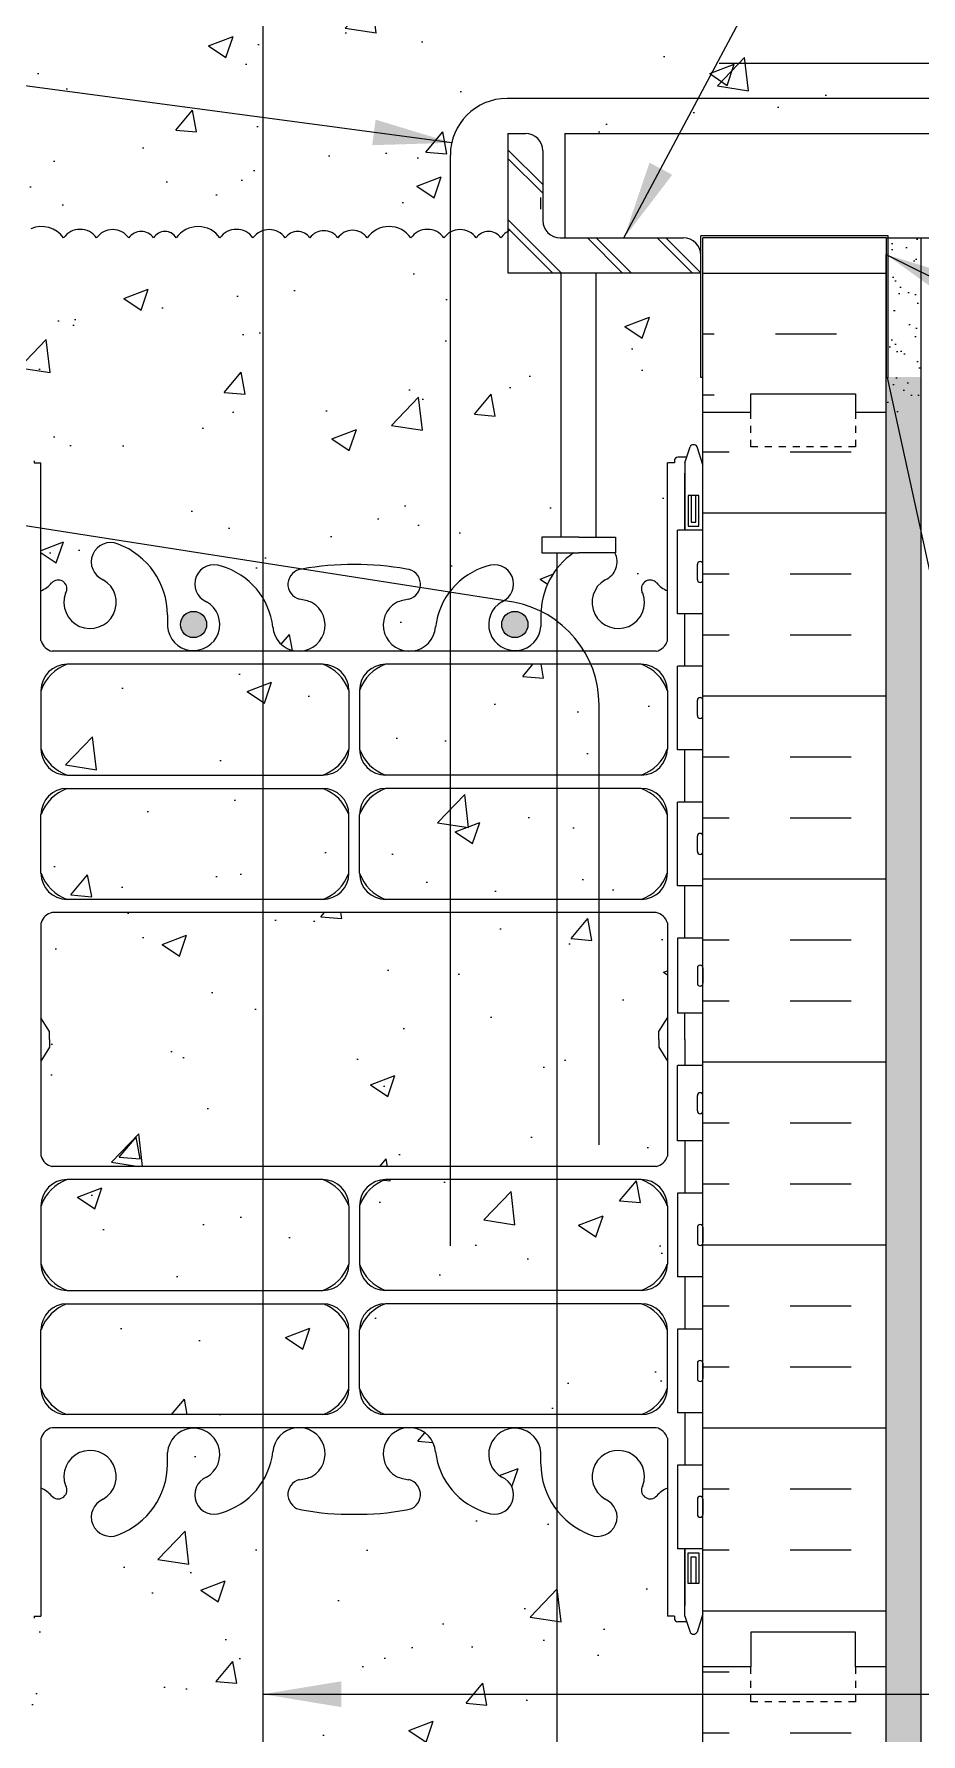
# Model space of a CAD drawing. Header units: inches. Extents: x 180 to 287, y 101 to 179.
# Drawn here: x 255.16 to 267.88, y 132.11 to 156.49 of the extents above; entities that cross this region are included whole.
import ezdxf

# ---------------------------------------------------------------- set-up
doc = ezdxf.new("R2010")
doc.units = ezdxf.units.IN
doc.header["$LTSCALE"] = 0.5
doc.header["$MEASUREMENT"] = 0
doc.linetypes.add('DASHED2', pattern=[0.375, 0.25, -0.125])
for name, color, linetype in [('HATCH', 12, 'Continuous'), ('line25', 2, 'Continuous'), ('LINE3', 3, 'Continuous'), ('LINE50', 5, 'Continuous'), ('LINE9', 9, 'Continuous'), ('TEXT', 4, 'Continuous'), ('Web_Edge', 9, 'Continuous')]:
    doc.layers.add(name, color=color, linetype=linetype)
doc.styles.add('DIM', font='romans.shx', dxfattribs={"width": 0.7})
doc.styles.get("Standard").update_dxf_attribs({"font": 'romans.shx', "height": 0.75})
doc.linetypes.add('STEEL', pattern='A,0.5,-0.2,["X",Standard,S=0.1,R=0,X=-0.1,Y=-0.05],-0.1', length=0.8)
doc.dimstyles.new('ext_12', dxfattribs={"dimscale": 12, "dimtxt": 0.09375, "dimasz": 0.09375, "dimexe": 0.09375, "dimexo": 0.0625, "dimgap": 0.0625, "dimtad": 1, "dimdec": 1, "dimzin": 3, "dimdsep": 46, "dimlunit": 4, "dimtxsty": 'DIM', "dimcen": 0.09, "dimdle": 0.09375, "dimclrt": 4, "dimadec": 0, "dimazin": 0, "dimtfac": 1, "dimtdec": 1, "dimtmove": 2, "dimatfit": 3, "dimfxl": 1, "dimfrac": 2, "dimtolj": 1, "dimtzin": 0, "dimarcsym": 0})

msp = doc.modelspace()

# ---------------------------------------------------------------- hatches: boundary and pattern name
at = {"layer": 'HATCH'}
h = msp.add_hatch(dxfattribs=at)
h.set_pattern_fill('AR-CONC', color=256, scale=0.5)
h.set_pattern_definition([(50, (0, 0), (3.5863, -0.31376), [0.375, -4.125]), (355, (0, 0), (-0.693757, 3.76096), [0.3, -3.3]), (100.4514, (0.299, -0.026), (2.892544, 3.4472), [0.3187, -3.50571]), (46.1842, (0, 1), (5.336207, -0.827596), [0.5625, -6.1875]), (96.6356, (0.4447, 0.931), (4.67331, 4.87059), [0.47805, -5.25857]), (351.1842, (0, 1), (4.67331, 4.87059), [0.45, -4.95]), (21, (0.5, 0.75), (2.984535, -2.013094), [0.375, -4.125]), (326, (0.5, 0.75), (1.216577, 3.62575), [0.3, -3.3]), (71.4514, (0.7487, 0.5822), (4.201112, 1.612656), [0.3187, -3.50571]), (37.5, (0, 0), (0.0607993, 1.6644693), [0, -3.26, 0, -3.35, 0, -3.3125]), (7.5, (0, 0), (1.315348, 1.972059), [0, -1.91, 0, -3.185, 0, -1.2625]), (327.5, (-1.115, 0), (2.669112, -0.1127744), [0, -1.25, 0, -3.9, 0, -5.175]), (317.5, (-1.615, 0), (2.915931, 0.500525), [0, -1.625, 0, -2.59, 0, -3.675])])
h.paths.add_polyline_path([(264.75, 178.071), (258.625, 178.071), (257.625, 179.071), (257.625, 177.071), (256.625, 178.071), (254.75, 178.071), (254.75, 175.263, 0.088416), (254.896, 175.166), (254.986, 175.166), (254.986, 175.124, -0.249069), (255.096, 174.917), (255.096, 174.849, -0.414214), (255.033, 174.787), (254.986, 174.787), (254.986, 174.717), (255.091, 174.717, -0.155529), (255.267, 174.583, 0.180914), (255.684, 174.271), (257.265, 173.919, 0.054974), (257.592, 173.882), (259.75, 173.882), (261.908, 173.882, 0.054974), (262.235, 173.919), (263.816, 174.271, 0.180914), (264.233, 174.583, -0.155529), (264.409, 174.717), (264.514, 174.717), (264.514, 174.787), (264.466, 174.787, -0.414214), (264.404, 174.849), (264.404, 174.917, -0.249069), (264.514, 175.124), (264.514, 175.166), (264.604, 175.166, 0.08841), (264.75, 175.263)])
h.paths.add_polyline_path([(264.75, 169.071), (264.75, 171.071, 0.08841), (264.604, 171.168), (264.514, 171.168), (264.514, 171.21, -0.249069), (264.404, 171.417), (264.404, 171.484, -0.414214), (264.466, 171.547), (264.514, 171.547), (264.514, 171.617), (264.409, 171.617, 0.231736), (264.051, 171.466, -0.8344), (263.84, 171.591), (263.851, 171.613, 2.155404), (263.313, 171.418, -1), (263.099, 170.907, -0.311223), (262.39, 171.923), (262.391, 172.088, 1.661382), (261.83, 171.735, -1), (261.616, 171.224, -0.30095), (260.88, 172.097, 1.661382), (260.319, 171.744, 0.055617), (260.498, 171.698, -0.843243), (260.464, 171.266, -0.047544), (259.75, 171.201, -0.047544), (259.036, 171.266, -0.843243), (259.002, 171.698, 0.055617), (259.181, 171.744, 1.661382), (258.62, 172.097, -0.30095), (257.884, 171.224, -1), (257.67, 171.735, 1.661382), (257.109, 172.088), (257.11, 171.923, -0.311223), (256.401, 170.907, -1), (256.187, 171.418, 2.155404), (255.648, 171.613), (255.66, 171.591, -0.834375), (255.449, 171.466, 0.23174), (255.091, 171.617), (254.986, 171.617), (254.986, 171.547), (255.033, 171.547, -0.414214), (255.096, 171.484), (255.096, 171.417, -0.249069), (254.986, 171.21), (254.986, 171.168), (254.896, 171.168, 0.088416), (254.75, 171.071), (254.75, 169.071), (254.75, 168.311), (254.835, 168.572, -0.6), (254.935, 168.572), (254.984, 168.422), (255.11, 168.422, -0.414214), (255.16, 168.372), (255.16, 168.342), (255.26, 168.342), (255.26, 166.505, 0.108933), (255.413, 166.618, -0.8344), (255.624, 166.492), (255.612, 166.471, 2.155404), (256.151, 166.665, -1), (256.365, 167.177, -0.311223), (257.074, 166.161), (257.073, 165.996, 1.661382), (257.634, 166.348, -1), (257.848, 166.859, -0.30095), (258.584, 165.987, 1.661382), (259.145, 166.34, 0.055617), (258.966, 166.385, -0.843243), (259, 166.818, -0.049932), (259.75, 166.882, -0.049932), (260.5, 166.818, -0.843243), (260.534, 166.385, 0.055617), (260.355, 166.34, 1.661382), (260.916, 165.987, -0.30095), (261.652, 166.859, -1), (261.866, 166.348, 1.661382), (262.427, 165.996), (262.426, 166.161, -0.311223), (263.135, 167.177, -1), (263.349, 166.665, 2.155404), (263.887, 166.471), (263.876, 166.492, -0.834375), (264.087, 166.618, 0.10894), (264.24, 166.505), (264.24, 168.342), (264.34, 168.342), (264.34, 168.372, -0.414214), (264.39, 168.422), (264.516, 168.422), (264.565, 168.572, -0.6), (264.665, 168.572), (264.75, 168.311)])
h.paths.add_polyline_path([(264.24, 161.745, 0.268138), (264.079, 161.893), (255.421, 161.893, 0.268156), (255.26, 161.744), (255.26, 160.383), (255.38, 160.183), (255.38, 160.071), (255.38, 159.958), (255.26, 159.758), (255.26, 158.397, 0.268156), (255.421, 158.249), (264.079, 158.249, 0.268138), (264.24, 158.397), (264.24, 159.758), (264.12, 159.958), (264.12, 160.071), (264.12, 160.183), (264.24, 160.383)])
h.paths.add_polyline_path([(275.813, 156.318), (275.813, 157.568), (267.375, 157.568), (264.75, 157.568), (264.75, 157.571, 0.310845), (263.789, 157.593, 0.520567), (263.19, 157.571, 0.520567), (262.845, 157.522, 0.10231), (262.75, 157.598, 0.10231), (262.654, 157.522, 0.520567), (262.309, 157.571, 0.520567), (261.711, 157.593, 0.310845), (260.75, 157.571, 0.310845), (259.789, 157.593, 0.520567), (259.19, 157.571, 0.520567), (258.845, 157.522, 0.520567), (258.355, 157.479, 0.520567), (258.051, 157.601, 0.258655), (257.629, 157.869, 0.230831), (257.211, 157.696, 0.520567), (256.85, 157.54, 0.520567), (256.568, 157.419, 0.520567), (255.995, 157.459, 0.520567), (255.654, 157.312, 0.520567), (255.294, 157.455, 0.049546), (255.115, 157.516), (255.115, 156.666), (254.75, 156.666), (254.75, 155.916), (255.115, 155.916), (255.115, 154.716), (254.75, 154.716), (254.75, 153.966), (255.115, 153.966), (255.115, 153.698, -0.359672), (255.584, 153.568, -0.520567), (256.056, 153.568, -0.520567), (256.519, 153.568, -0.520567), (256.874, 153.568, -0.565271), (257.2, 153.568, -0.520567), (257.826, 153.568, -0.520567), (258.299, 153.568, -0.520567), (258.762, 153.568, -0.520567), (259.116, 153.568, -0.520567), (259.515, 153.568, -0.520567), (259.937, 153.568, -0.520567), (260.564, 153.568, -0.520567), (261.036, 153.568, -0.520567), (261.499, 153.568, -0.520567), (261.853, 153.568, -0.108934), (261.955, 153.661), (261.955, 155.068), (262.205, 155.068, -0.414214), (262.455, 154.818), (262.455, 153.818, 0.414214), (262.705, 153.568), (262.769, 153.568), (262.769, 155.068), (276.563, 155.068), (276.813, 155.318), (274.813, 155.318)])
h.paths.add_polyline_path([(285.615, 157.568), (277.178, 157.568), (277.178, 156.818), (276.433, 156.074), (285.121, 156.074), (285.615, 156.568)])
h.paths.add_polyline_path([(286.615, 155.568), (284.615, 155.568), (285.121, 156.074), (276.433, 156.074), (276.178, 155.818), (278.178, 155.818), (277.428, 155.068), (286.115, 155.068)])
h.paths.add_polyline_path([(259.674, 165.077, 0.225652), (259.299, 165.452), (255.635, 165.452, 0.225652), (255.26, 165.077), (255.26, 164.237, 0.225652), (255.635, 163.862), (259.299, 163.862, 0.225652), (259.674, 164.237)])
h.paths.add_polyline_path([(259.299, 163.671), (255.635, 163.671, 0.225652), (255.26, 163.296), (255.26, 162.455, 0.225652), (255.635, 162.08), (259.299, 162.08, 0.225652), (259.674, 162.455), (259.674, 163.296, 0.225652)])
h.paths.add_polyline_path([(264.24, 165.077, 0.225652), (263.865, 165.452), (260.201, 165.452, 0.225652), (259.826, 165.077), (259.826, 164.237, 0.225652), (260.201, 163.862), (263.865, 163.862, 0.225652), (264.24, 164.237)])
h.paths.add_polyline_path([(264.24, 163.296, 0.225652), (263.865, 163.671), (260.201, 163.671, 0.225652), (259.826, 163.296), (259.826, 162.455, 0.225652), (260.201, 162.08), (263.865, 162.08, 0.225652), (264.24, 162.455)])
h.paths.add_polyline_path([(262.719, 153.068), (261.955, 153.068), (261.955, 153.661, 0.108934), (261.853, 153.568, 0.520567), (261.499, 153.568, 0.520567), (261.036, 153.568, 0.520567), (260.564, 153.568, 0.520567), (259.937, 153.568, 0.520567), (259.515, 153.568, 0.520567), (259.116, 153.568, 0.520567), (258.762, 153.568, 0.520567), (258.299, 153.568, 0.520567), (257.826, 153.568, 0.520567), (257.2, 153.568, 0.096366), (257.129, 153.636, 0.403938), (256.874, 153.568, 0.520567), (256.519, 153.568, 0.520567), (256.056, 153.568, 0.520567), (255.584, 153.568, 0.359672), (255.115, 153.698), (255.115, 152.766), (254.75, 152.766), (254.75, 151.071), (254.75, 150.311), (254.829, 150.553, -0.725737), (254.935, 150.572), (254.984, 150.422), (255.11, 150.422, -0.414214), (255.16, 150.372), (255.16, 150.342), (255.26, 150.342), (255.26, 148.505, 0.108933), (255.413, 148.618, -0.8344), (255.624, 148.492), (255.612, 148.471, 2.155404), (256.151, 148.665, -1), (256.365, 149.177, -0.311223), (257.074, 148.161), (257.073, 147.996, 1.661382), (257.634, 148.348, -1), (257.848, 148.859, -0.307094), (258.586, 147.964, 1.604516), (259.145, 148.34, 0.055617), (258.966, 148.385, -0.843243), (259, 148.818, -0.049932), (259.75, 148.882, -0.049932), (260.5, 148.818, -0.843243), (260.534, 148.385, 0.055617), (260.355, 148.34, 1.604516), (260.913, 147.964, -0.307094), (261.652, 148.859, -1), (261.866, 148.348, 1.661382), (262.427, 147.996), (262.426, 148.141, -0.248384), (262.893, 149.05), (262.44, 149.05), (262.44, 149.276), (262.719, 149.276)])
h.paths.add_polyline_path([(264.75, 151.568), (264.719, 151.568), (264.719, 153.068), (263.219, 153.068), (263.219, 149.276), (263.497, 149.276), (263.497, 149.05), (263.487, 149.05, -0.439904), (263.349, 148.665, 2.155404), (263.887, 148.471), (263.876, 148.492, -0.834375), (264.087, 148.618, 0.10894), (264.24, 148.505), (264.24, 150.342), (264.34, 150.342), (264.34, 150.372, -0.414214), (264.39, 150.422), (264.516, 150.422), (264.559, 150.553, -0.725737), (264.665, 150.572), (264.75, 150.311), (264.75, 151.071)])
h.paths.add_polyline_path([(264.24, 143.745, 0.268138), (264.079, 143.893), (255.421, 143.893, 0.268156), (255.26, 143.744), (255.26, 142.383), (255.38, 142.183), (255.38, 142.071), (255.38, 141.958), (255.26, 141.758), (255.26, 140.397, 0.268156), (255.421, 140.249), (264.079, 140.249, 0.268138), (264.24, 140.397), (264.24, 141.758), (264.12, 141.958), (264.12, 142.071), (264.12, 142.183), (264.24, 142.383)])
h.paths.add_polyline_path([(259.674, 145.296, 0.225652), (259.299, 145.671), (255.635, 145.671, 0.225652), (255.26, 145.296), (255.26, 144.455, 0.225652), (255.635, 144.08), (259.299, 144.08, 0.225652), (259.674, 144.455)])
h.paths.add_polyline_path([(259.674, 146.237), (259.674, 147.077, 0.225652), (259.299, 147.452), (255.635, 147.452, 0.225652), (255.26, 147.077), (255.26, 146.237, 0.225652), (255.635, 145.862), (259.299, 145.862, 0.225652)])
h.paths.add_polyline_path([(264.24, 147.077, 0.225652), (263.865, 147.452), (260.201, 147.452, 0.225652), (259.826, 147.077), (259.826, 146.237, 0.225652), (260.201, 145.862), (263.865, 145.862, 0.225652), (264.24, 146.237)])
h.paths.add_polyline_path([(264.24, 145.296, 0.225652), (263.865, 145.671), (260.201, 145.671, 0.225652), (259.826, 145.296), (259.826, 144.455, 0.225652), (260.201, 144.08), (263.865, 144.08, 0.225652), (264.24, 144.455)])
h.paths.add_polyline_path([(259.674, 137.905, 0.225652), (259.299, 138.28), (255.635, 138.28, 0.225652), (255.26, 137.905), (255.26, 137.064, 0.225652), (255.635, 136.689), (259.299, 136.689, 0.225652), (259.674, 137.064)])
h.paths.add_polyline_path([(259.674, 139.686, 0.225652), (259.299, 140.061), (255.635, 140.061, 0.225652), (255.26, 139.686), (255.26, 138.845, 0.225652), (255.635, 138.47), (259.299, 138.47, 0.225652), (259.674, 138.845)])
h.paths.add_polyline_path([(264.24, 138.845), (264.24, 139.686, 0.225652), (263.865, 140.061), (260.201, 140.061, 0.225652), (259.826, 139.686), (259.826, 138.845, 0.225652), (260.201, 138.47), (263.865, 138.47, 0.225652)])
h.paths.add_polyline_path([(264.24, 137.905, 0.225652), (263.865, 138.28), (260.201, 138.28, 0.225652), (259.826, 137.905), (259.826, 137.064, 0.225652), (260.201, 136.689), (263.865, 136.689, 0.225652), (264.24, 137.064)])
h.paths.add_polyline_path([(264.24, 135.637, 0.108935), (264.087, 135.524, -0.8344), (263.876, 135.649), (263.887, 135.67, 2.155404), (263.349, 135.476, -1), (263.135, 134.965, -0.311223), (262.426, 135.981), (262.427, 136.146, 1.661382), (261.866, 135.793, -1), (261.652, 135.282, -0.307094), (260.913, 136.177, 1.604516), (260.355, 135.802, 0.055617), (260.534, 135.756, -0.843243), (260.5, 135.324, -0.049932), (259.75, 135.259, -0.049932), (259, 135.324, -0.843243), (258.966, 135.756, 0.055617), (259.145, 135.802, 1.604516), (258.586, 136.177, -0.307094), (257.848, 135.282, -1), (257.634, 135.793, 1.661382), (257.073, 136.146), (257.074, 136, -0.316114), (256.365, 134.965, -1), (256.151, 135.476, 2.155404), (255.612, 135.67), (255.624, 135.649, -0.834375), (255.413, 135.524, 0.108938), (255.26, 135.637), (255.26, 133.799), (255.16, 133.799), (255.16, 133.769, -0.414214), (255.11, 133.719), (254.984, 133.719), (254.941, 133.588, -0.725737), (254.835, 133.569), (254.75, 133.83), (254.75, 133.071), (254.75, 131.071, 0.088416), (254.896, 130.973), (254.986, 130.973), (254.986, 130.932, -0.249069), (255.096, 130.725), (255.096, 130.657, -0.414214), (255.033, 130.595), (254.986, 130.595), (254.986, 130.525), (255.091, 130.525, 0.231736), (255.449, 130.676, -0.8344), (255.66, 130.55), (255.648, 130.529, 2.155404), (256.187, 130.723, -1), (256.401, 131.234, -0.311223), (257.11, 130.218), (257.109, 130.053, 1.661382), (257.67, 130.406, -1), (257.884, 130.917, -0.307094), (258.622, 130.022, 1.604516), (259.181, 130.398, 0.055617), (259.002, 130.443, -0.843243), (259.036, 130.875, -0.047544), (259.75, 130.94, -0.047544), (260.464, 130.875, -0.843243), (260.498, 130.443, 0.055617), (260.319, 130.398, 1.604516), (260.877, 130.022, -0.307094), (261.616, 130.917, -1), (261.83, 130.406, 1.661382), (262.391, 130.053), (262.39, 130.199, -0.316114), (263.099, 131.234, -1), (263.313, 130.723, 2.155404), (263.851, 130.529), (263.84, 130.55, -0.834375), (264.051, 130.676, 0.23174), (264.409, 130.525), (264.514, 130.525), (264.514, 130.595), (264.466, 130.595, -0.414214), (264.404, 130.657), (264.404, 130.725, -0.249069), (264.514, 130.932), (264.514, 130.973), (264.604, 130.973, 0.08841), (264.75, 131.071), (264.75, 133.071), (264.75, 133.83), (264.671, 133.588, -0.725737), (264.565, 133.569), (264.516, 133.719), (264.39, 133.719, -0.414214), (264.34, 133.769), (264.34, 133.799), (264.24, 133.799)])
h.paths.add_polyline_path([(264.75, 126.878, 0.08841), (264.604, 126.976), (264.514, 126.976), (264.514, 127.017, -0.249069), (264.404, 127.225), (264.404, 127.292, -0.414214), (264.466, 127.355), (264.514, 127.355), (264.514, 127.425), (264.409, 127.425, -0.168672), (264.223, 127.574, 0.17445), (263.816, 127.87), (262.235, 128.223, 0.054974), (261.908, 128.259), (259.75, 128.259), (257.592, 128.259, 0.054974), (257.265, 128.223), (255.684, 127.87, 0.17445), (255.277, 127.574, -0.168672), (255.091, 127.425), (254.986, 127.425), (254.986, 127.355), (255.033, 127.355, -0.414214), (255.096, 127.292), (255.096, 127.225, -0.249069), (254.986, 127.017), (254.986, 126.976), (254.896, 126.976, 0.088416), (254.75, 126.878), (254.75, 124.706), (258.943, 124.706), (259.943, 123.706), (259.943, 125.706), (260.943, 124.706), (264.75, 124.706)])
h.paths.add_polyline_path([(254.75, 151.071), (254.062, 151.071), (254.062, 150.571), (252.562, 150.571), (252.562, 151.071), (252.125, 151.071), (250.125, 151.071), (250.125, 149.571, -1), (249.625, 149.571), (249.625, 151.071), (248.325, 151.071), (248.325, 149.321, 0.079579), (249.325, 146.071), (254.5, 136.696), (254.5, 136.321), (254.75, 136.321)])
h = msp.add_hatch(dxfattribs=at)
h.set_pattern_fill('AR-SAND', color=256, scale=0.25, style=0)
h.set_pattern_definition([(37.5, (143.04218, 12.09534), (-0.0157483, 0.48170594), [0, -0.38, 0, -0.425, 0, -0.40625]), (7.5, (143.0422, 12.09534), (0.4424442, 0.7055365), [0, -0.205, 0, -0.3425, 0, -0.13125]), (327.5, (142.73468, 12.09534), (0.7785355, 0.0014148), [0, -0.125, 0, -0.45, 0, -0.5875]), (317.5, (142.7347, 12.09534), (0.7515317, 0.219419), [0, -0.0625, 0, -0.295, 0, -0.3375])])
h.paths.add_polyline_path([(267.375, 151.071), (267.875, 151.071), (267.875, 153.568), (267.375, 153.568), (267.375, 153.331)])
h = msp.add_hatch(dxfattribs=at)
h.set_pattern_fill('INSUL', color=256, scale=7, style=0)
h.set_pattern_definition([(180, (3190.9115, -245.9388), (0, 2.625), []), (180, (3190.9115, -245.0638), (0, 2.625), [0.875, -0.875]), (180, (3190.9115, -244.1888), (0, 2.625), [0.875, -0.875])])
h.paths.add_polyline_path([(267.375, 153.331), (264.75, 153.331), (264.75, 151.071), (265.437, 151.071), (265.437, 151.571), (266.937, 151.571), (266.937, 151.071), (267.375, 151.071)])
h = msp.add_hatch(dxfattribs=at)
h.set_pattern_fill('AR-SAND', color=256, scale=0.25, style=0)
h.set_pattern_definition([(37.5, (143.04218, 11.97042), (-0.0157483, 0.48170594), [0, -0.38, 0, -0.425, 0, -0.40625]), (7.5, (143.0422, 11.9704), (0.4424442, 0.7055365), [0, -0.205, 0, -0.3425, 0, -0.13125]), (327.5, (142.73468, 11.97042), (0.7785355, 0.0014148), [0, -0.125, 0, -0.45, 0, -0.5875]), (317.5, (142.7347, 11.9704), (0.7515317, 0.219419), [0, -0.0625, 0, -0.295, 0, -0.3375])])
h.paths.add_polyline_path([(267.375, 151.571), (267.375, 124.706), (267.875, 124.706), (267.875, 151.571)])
h = msp.add_hatch(dxfattribs=at)
h.set_pattern_fill('INSUL', color=256, scale=7, style=0)
h.paths.add_polyline_path([(267.375, 151.071), (266.937, 151.071), (266.937, 150.571), (265.437, 150.571), (265.437, 151.071), (264.75, 151.071), (264.75, 133.071), (265.437, 133.071), (265.437, 133.571), (266.937, 133.571), (266.937, 133.071), (267.375, 133.071)])
h = msp.add_hatch(dxfattribs=at)
h.set_pattern_fill('INSUL', color=256, scale=7, style=0)
h.paths.add_polyline_path([(267.375, 133.071), (266.937, 133.071), (266.937, 132.571), (265.437, 132.571), (265.437, 133.071), (264.75, 133.071), (264.75, 124.706), (267.375, 124.706)])
at = {"layer": 'LINE3'}
for points in [[(257.26, 148.023, 1), (257.635, 148.023, 1)], [(261.865, 148.023, 1), (262.24, 148.023, 1)]]:
    msp.add_hatch(color=256, dxfattribs=at).paths.add_polyline_path(points)

# ---------------------------------------------------------------- linework, layer by layer
at = {"layer": 'HATCH'}
for p, q in [((261.955, 154.833), (262.455, 154.333)), ((261.955, 154.708), (262.455, 154.208)), ((261.955, 153.833), (262.719, 153.068)), ((261.955, 153.708), (262.594, 153.068)), ((263.094, 153.568), (263.594, 153.068)), ((263.219, 153.568), (263.719, 153.068)), ((264.094, 153.568), (264.594, 153.068)), ((264.219, 153.568), (264.719, 153.068))]:
    msp.add_line(p, q, dxfattribs=at)
for points in [[(257.2, 153.568, 0.565271), (256.874, 153.568, 0.520567), (256.519, 153.568, 0.520567), (256.056, 153.568, 0.520567), (255.584, 153.568, 0.359672), (255.115, 153.698, 0.359672)], [(259.315, 153.672, 0.244698), (259.116, 153.568, 0.520567), (258.762, 153.568, 0.520567), (258.299, 153.568, 0.520567), (257.826, 153.568, 0.520567), (257.2, 153.568, 0.112865), (257.115, 153.645, 0.112865)], [(261.986, 153.677, 0.136711), (261.853, 153.568, 0.520567), (261.499, 153.568, 0.520567), (261.036, 153.568, 0.520567), (260.564, 153.568, 0.520567), (259.937, 153.568, 0.520567), (259.515, 153.568, 0.520567), (259.116, 153.568)]]:
    msp.add_lwpolyline(points, format="xyb", dxfattribs=at)
at = {"layer": 'line25'}
for p, q in [((261.955, 155.068), (261.955, 153.068)), ((261.955, 155.068), (262.205, 155.068)), ((262.455, 154.818), (262.455, 153.818)), ((262.705, 153.568), (264.469, 153.568)), ((267.406, 153.6), (264.719, 153.6)), ((264.719, 151.568), (264.719, 153.6)), ((264.75, 151.071), (264.75, 153.568)), ((267.375, 153.568), (264.75, 153.568)), ((267.375, 153.568), (267.375, 151.568)), ((267.406, 151.568), (267.406, 153.6)), ((264.719, 153.068), (264.719, 153.318)), ((264.75, 151.071), (264.75, 153.331)), ((261.955, 153.068), (264.719, 153.068)), ((262.719, 149.276), (262.719, 153.068)), ((263.219, 149.276), (263.219, 153.068)), ((264.75, 151.568), (264.719, 151.568)), ((267.375, 151.568), (267.406, 151.568)), ((264.75, 133.071), (264.75, 151.071)), ((264.75, 149.376), (264.385, 149.376)), ((264.385, 148.176), (264.385, 149.376)), ((264.75, 148.176), (264.385, 148.176)), ((264.75, 147.426), (264.385, 147.426)), ((264.385, 146.226), (264.385, 147.426)), ((264.75, 146.226), (264.385, 146.226)), ((264.75, 145.476), (264.385, 145.476)), ((264.385, 144.276), (264.385, 145.476)), ((264.75, 144.276), (264.385, 144.276)), ((264.75, 143.526), (264.385, 143.526)), ((264.385, 143.526), (264.385, 142.446)), ((264.75, 142.446), (264.385, 142.446)), ((264.75, 141.696), (264.385, 141.696)), ((264.385, 140.616), (264.385, 141.696)), ((264.75, 140.616), (264.385, 140.616)), ((264.75, 139.866), (264.385, 139.866)), ((264.385, 139.866), (264.385, 138.666)), ((264.75, 138.666), (264.385, 138.666)), ((264.75, 137.916), (264.385, 137.916)), ((264.385, 137.916), (264.385, 136.716)), ((264.75, 136.716), (264.385, 136.716)), ((264.75, 135.966), (264.385, 135.966)), ((264.385, 135.966), (264.385, 134.766)), ((264.75, 134.766), (264.385, 134.766)), ((264.75, 124.706), (264.75, 133.071))]:
    msp.add_line(p, q, dxfattribs=at)
at = {"layer": 'line25', "color": 192}
for q in [(266.187, 153.568), (275.813, 153.568)]:
    msp.add_line((267.375, 153.568), q, dxfattribs=at)
at = {"layer": 'line25'}
for points in [[(262.969, 149.276), (262.44, 149.276), (262.44, 149.05), (262.969, 149.05)], [(262.969, 149.276), (263.497, 149.276), (263.497, 149.05), (263.238, 149.05)], [(263.238, 149.05), (262.969, 149.05)]]:
    msp.add_lwpolyline(points, dxfattribs=at)
for centre, start, end in [((262.205, 154.818), 0, 90), ((262.705, 153.818), 180, 270), ((264.469, 153.318), 0, 90)]:
    msp.add_arc(centre, 0.25, start, end, dxfattribs=at)
at = {"layer": 'LINE3'}
for p, q in [((258.437, 177.577), (258.44, 131.163)), ((274.205, 155.568), (261.941, 155.568)), ((261.128, 154.756), (261.128, 139.11)), ((262.033, 148.343), (250.51, 150.148)), ((262.656, 149.05), (262.656, 124.706)), ((263.261, 140.558), (263.261, 146.868))]:
    msp.add_line(p, q, dxfattribs=at)
for centre in [(257.447, 148.023), (262.053, 148.023)]:
    msp.add_circle(centre, 0.188, dxfattribs=at)
for centre, radius, start, end in [((261.941, 154.756), 0.812, 90, 180), ((261.761, 146.868), 1.5, 360, 79.5785)]:
    msp.add_arc(centre, radius, start, end, dxfattribs=at)
at = {"layer": 'LINE50'}
for p, q in [((267.375, 153.288), (267.375, 153.331)), ((267.375, 151.071), (267.375, 153.331)), ((267.375, 133.071), (267.375, 151.071)), ((267.375, 124.706), (267.375, 133.071))]:
    msp.add_line(p, q, dxfattribs=at)
for points in [[(264.75, 151.071), (265.437, 151.071), (265.437, 151.333), (266.937, 151.333), (266.937, 151.071), (267.375, 151.071)], [(267.375, 133.071), (266.937, 133.071), (266.937, 133.571), (265.437, 133.571), (265.437, 133.071), (264.75, 133.071)]]:
    msp.add_lwpolyline(points, dxfattribs=at)
at = {"layer": 'LINE9', "linetype": 'STEEL'}
msp.add_line((264.982, 156.074), (275.568, 156.074), dxfattribs=at)
at = {"layer": 'LINE9'}
for p, q in [((262.769, 155.068), (276.563, 155.068)), ((262.769, 155.068), (262.769, 153.568)), ((267.875, 153.568), (267.875, 124.706)), ((264.67, 148.666), (264.67, 148.886)), ((264.71, 148.926), (264.71, 148.926)), ((264.75, 148.666), (264.75, 148.886)), ((264.75, 148.831), (264.75, 148.831)), ((264.71, 148.626), (264.71, 148.626)), ((264.75, 148.721), (264.75, 148.721)), ((264.67, 146.716), (264.67, 146.936)), ((264.71, 146.976), (264.71, 146.976)), ((264.75, 146.716), (264.75, 146.936)), ((264.75, 146.881), (264.75, 146.881)), ((264.71, 146.676), (264.71, 146.676)), ((264.75, 146.771), (264.75, 146.771)), ((264.67, 144.766), (264.67, 144.986)), ((264.71, 145.026), (264.71, 145.026)), ((264.75, 144.766), (264.75, 144.986)), ((264.75, 144.931), (264.75, 144.931)), ((264.71, 144.726), (264.71, 144.726)), ((264.75, 144.821), (264.75, 144.821)), ((264.67, 143.096), (264.67, 142.876)), ((264.71, 143.136), (264.71, 143.136)), ((264.75, 143.096), (264.75, 142.876)), ((264.75, 143.041), (264.75, 143.041)), ((264.75, 142.931), (264.75, 142.931)), ((264.71, 142.836), (264.71, 142.836)), ((264.67, 141.046), (264.67, 141.266)), ((264.71, 141.306), (264.71, 141.306)), ((264.75, 141.046), (264.75, 141.266)), ((264.75, 141.211), (264.75, 141.211)), ((264.71, 141.006), (264.71, 141.006)), ((264.75, 141.101), (264.75, 141.101)), ((264.67, 139.376), (264.67, 139.156)), ((264.71, 139.416), (264.71, 139.416)), ((264.75, 139.376), (264.75, 139.156)), ((264.75, 139.321), (264.75, 139.321)), ((264.71, 139.116), (264.71, 139.116)), ((264.75, 139.211), (264.75, 139.211)), ((264.67, 137.426), (264.67, 137.206)), ((264.75, 137.426), (264.75, 137.206)), ((264.75, 137.371), (264.75, 137.371)), ((264.71, 137.166), (264.71, 137.166)), ((264.75, 137.261), (264.75, 137.261)), ((264.67, 135.476), (264.67, 135.256)), ((264.71, 135.516), (264.71, 135.516)), ((264.75, 135.476), (264.75, 135.256)), ((264.75, 135.421), (264.75, 135.421)), ((264.71, 135.216), (264.71, 135.216)), ((264.75, 135.311), (264.75, 135.311))]:
    msp.add_line(p, q, dxfattribs=at)
at = {"layer": 'LINE9', "linetype": 'DASHED2', "ltscale": 0.15}
for points in [[(266.937, 151.071), (266.937, 151.071), (266.937, 150.571), (265.437, 150.571), (265.437, 151.071), (265.437, 151.071)], [(266.937, 133.071), (266.937, 133.071), (266.937, 132.571), (265.437, 132.571), (265.437, 133.071), (265.437, 133.071)]]:
    msp.add_lwpolyline(points, dxfattribs=at)
at = {"layer": 'LINE9'}
for centre, start, end in [((264.71, 148.886), 90, 180), ((264.71, 148.886), 0, 90), ((264.71, 148.666), 180, 270), ((264.71, 148.666), 270, 0), ((264.71, 146.936), 90, 180), ((264.71, 146.936), 0, 90), ((264.71, 146.716), 180, 270), ((264.71, 146.716), 270, 0), ((264.71, 144.986), 90, 180), ((264.71, 144.986), 0, 90), ((264.71, 144.766), 180, 270), ((264.71, 144.766), 270, 0), ((264.71, 143.096), 90, 180), ((264.71, 143.096), 360, 90), ((264.71, 142.876), 180, 270), ((264.71, 142.876), 270, 0), ((264.71, 141.266), 90, 180), ((264.71, 141.266), 0, 90), ((264.71, 141.046), 180, 270), ((264.71, 141.046), 270, 0), ((264.71, 139.376), 90, 180), ((264.71, 139.376), 360, 90), ((264.71, 139.156), 180, 270), ((264.71, 139.156), 270, 0), ((264.71, 137.426), 90, 180), ((264.71, 137.426), 360, 90), ((264.71, 137.206), 180, 270), ((264.71, 137.206), 270, 0), ((264.71, 135.476), 90, 180), ((264.71, 135.476), 360, 90), ((264.71, 135.256), 180, 270), ((264.71, 135.256), 270, 0)]:
    msp.add_arc(centre, 0.04, start, end, dxfattribs=at)
at = {"layer": 'Web_Edge'}
for p, q in [((262.426, 153.981), (262.427, 154.146)), ((264.49, 150.342), (264.565, 150.572)), ((264.75, 150.311), (264.665, 150.572)), ((255.16, 150.372), (255.16, 150.372)), ((255.16, 150.372), (255.16, 150.342)), ((255.16, 150.342), (255.26, 150.342)), ((255.26, 147.788), (255.26, 150.342)), ((264.34, 150.342), (264.24, 150.342)), ((264.24, 147.788), (264.24, 150.342)), ((264.34, 150.372), (264.34, 150.372)), ((264.34, 150.372), (264.34, 150.342)), ((264.516, 150.422), (264.39, 150.422)), ((264.49, 150.342), (264.49, 149.376)), ((255.612, 148.471), (255.624, 148.492)), ((263.887, 148.471), (263.876, 148.492)), ((257.074, 148.161), (257.073, 147.996)), ((262.426, 148.161), (262.427, 147.996)), ((264.079, 147.64), (255.421, 147.64)), ((259.299, 147.452), (255.635, 147.452)), ((263.865, 147.452), (260.201, 147.452)), ((255.26, 147.077), (255.26, 146.237)), ((259.674, 147.077), (259.674, 146.237)), ((259.826, 147.078), (259.826, 146.237)), ((264.24, 147.077), (264.24, 146.237)), ((255.635, 145.862), (259.299, 145.862)), ((263.865, 145.862), (260.201, 145.862)), ((255.635, 145.671), (259.299, 145.671)), ((263.865, 145.671), (260.201, 145.671)), ((255.26, 144.455), (255.26, 145.296)), ((259.674, 144.455), (259.674, 145.296)), ((259.826, 144.454), (259.826, 145.295)), ((264.24, 144.455), (264.24, 145.296)), ((264.079, 143.893), (255.421, 143.893)), ((259.299, 144.08), (255.635, 144.08)), ((263.865, 144.08), (260.201, 144.08)), ((255.26, 143.744), (255.26, 140.397)), ((264.24, 143.745), (264.24, 140.397)), ((255.38, 142.183), (255.26, 142.383)), ((255.38, 142.183), (255.26, 142.383)), ((255.38, 142.071), (255.38, 142.183)), ((255.38, 142.071), (255.38, 142.183)), ((264.12, 142.183), (264.24, 142.383)), ((264.12, 142.183), (264.24, 142.383)), ((264.12, 142.071), (264.12, 142.183)), ((264.12, 142.071), (264.12, 142.183)), ((255.38, 141.958), (255.26, 141.758)), ((255.38, 141.958), (255.26, 141.758)), ((255.38, 142.071), (255.38, 141.958)), ((255.38, 142.071), (255.38, 141.958)), ((264.12, 142.071), (264.12, 141.958)), ((264.12, 142.071), (264.12, 141.958)), ((264.12, 141.958), (264.24, 141.758)), ((264.12, 141.958), (264.24, 141.758)), ((264.079, 140.249), (255.421, 140.249)), ((259.299, 140.061), (255.635, 140.061)), ((263.865, 140.061), (260.201, 140.061)), ((255.26, 139.686), (255.26, 138.845)), ((259.674, 139.686), (259.674, 138.845)), ((259.826, 139.687), (259.826, 138.846)), ((264.24, 139.686), (264.24, 138.845)), ((255.635, 138.47), (259.299, 138.47)), ((255.635, 138.28), (259.299, 138.28)), ((263.865, 138.47), (260.201, 138.47)), ((263.865, 138.28), (260.201, 138.28)), ((255.26, 137.064), (255.26, 137.905)), ((259.674, 137.064), (259.674, 137.905)), ((259.826, 137.063), (259.826, 137.904)), ((264.24, 137.064), (264.24, 137.905)), ((259.299, 136.689), (255.635, 136.689)), ((263.865, 136.689), (260.201, 136.689)), ((255.26, 136.353), (255.26, 133.799)), ((264.079, 136.502), (255.421, 136.502)), ((264.24, 136.353), (264.24, 133.799)), ((257.074, 135.981), (257.073, 136.146)), ((262.426, 135.981), (262.427, 136.146)), ((255.612, 135.67), (255.624, 135.649)), ((263.887, 135.67), (263.876, 135.649)), ((264.49, 133.799), (264.49, 134.766)), ((255.16, 133.799), (255.26, 133.799)), ((255.16, 133.799), (255.16, 133.769)), ((255.16, 133.769), (255.16, 133.769)), ((264.34, 133.799), (264.24, 133.799)), ((264.34, 133.799), (264.34, 133.769)), ((264.34, 133.769), (264.34, 133.769)), ((264.516, 133.719), (264.39, 133.719)), ((264.49, 133.799), (264.565, 133.569)), ((264.75, 133.83), (264.665, 133.569))]:
    msp.add_line(p, q, dxfattribs=at)
for points in [[(264.49, 149.376), (264.49, 150.192)], [(264.49, 147.426), (264.49, 148.176)], [(264.49, 145.476), (264.49, 146.226)], [(264.49, 143.526), (264.49, 144.276)], [(264.49, 142.071), (264.49, 142.446)], [(264.49, 142.071), (264.49, 141.696)], [(264.49, 140.616), (264.49, 139.866)], [(264.49, 138.666), (264.49, 137.916)], [(264.49, 136.716), (264.49, 135.966)], [(264.49, 134.766), (264.49, 133.949)]]:
    msp.add_lwpolyline(points, dxfattribs=at)
for points in [[(264.54, 149.432), (264.69, 149.432), (264.69, 149.872), (264.54, 149.872)], [(264.58, 149.492), (264.65, 149.492), (264.65, 149.872), (264.58, 149.872)], [(264.54, 134.709), (264.69, 134.709), (264.69, 134.269), (264.54, 134.269)], [(264.58, 134.649), (264.65, 134.649), (264.65, 134.269), (264.58, 134.269)]]:
    msp.add_lwpolyline(points, close=True, dxfattribs=at)
for centre, radius, start, end in [((264.615, 150.545), 0.0567, 28.0725, 151.9275), ((264.39, 150.372), 0.05, 90, 180), ((256.258, 148.921), 0.277, 67.32, 247.32), ((255.982, 148.154), 1.092, 0.3332, 69.4825), ((263.518, 148.154), 1.092, 124.891, 179.6668), ((263.242, 148.921), 0.277, 292.68, 27.6595), ((257.741, 148.604), 0.277, 67.32, 247.32), ((257.557, 147.867), 1.034, 6.6669, 73.6635), ((259.02, 148.599), 0.22, 95.1835, 255.7396), ((259.697, 145.105), 3.777, 89.1934, 100.6275), ((259.803, 145.105), 3.777, 79.3725, 90.8066), ((260.48, 148.599), 0.22, 284.2604, 84.8165), ((261.943, 147.867), 1.034, 106.3365, 173.3331), ((261.759, 148.604), 0.277, 292.68, 112.68), ((255.08, 148.908), 0.441, 294.1187, 318.9873), ((255.507, 148.536), 0.125, 339.6243, 138.9873), ((255.964, 148.34), 0.375, 159.6243, 60.0685), ((263.536, 148.34), 0.375, 119.9315, 20.3757), ((263.993, 148.536), 0.125, 41.0127, 200.3757), ((264.42, 148.908), 0.441, 221.0127, 245.8818), ((257.447, 148.023), 0.375, 184.2448, 60.0685), ((258.958, 148.015), 0.375, 184.2448, 60.0685), ((258.851, 147.559), 0.834, 69.3729, 82.1063), ((260.542, 148.015), 0.375, 119.9315, 355.7552), ((260.649, 147.559), 0.834, 97.8937, 110.6271), ((262.053, 148.023), 0.375, 119.9315, 355.7552), ((255.469, 147.853), 0.219, 197.3882, 257.4322), ((264.031, 147.853), 0.219, 282.5678, 342.6083), ((255.842, 146.871), 0.617, 109.5682, 160.4318), ((255.635, 147.077), 0.375, 90, 180), ((259.092, 146.871), 0.617, 19.5682, 70.4318), ((259.299, 147.077), 0.375, 360, 90), ((260.408, 146.871), 0.617, 109.5682, 160.4318), ((260.201, 147.077), 0.375, 90, 180), ((263.658, 146.871), 0.617, 19.5682, 70.4318), ((263.865, 147.077), 0.375, 360, 90), ((255.842, 146.443), 0.617, 199.5682, 250.4318), ((255.635, 146.237), 0.375, 180, 270), ((259.092, 146.443), 0.617, 289.5682, 340.4318), ((259.299, 146.237), 0.375, 270, 0), ((260.408, 146.443), 0.617, 199.5682, 250.4318), ((260.201, 146.237), 0.375, 180, 270), ((263.658, 146.443), 0.617, 289.5682, 340.4318), ((263.865, 146.237), 0.375, 270, 0), ((255.842, 145.089), 0.617, 109.5682, 160.4318), ((255.635, 145.296), 0.375, 90, 180), ((259.092, 145.089), 0.617, 19.5682, 70.4318), ((259.299, 145.296), 0.375, 360, 90), ((260.408, 145.089), 0.617, 109.5682, 160.4318), ((260.201, 145.296), 0.375, 90, 180), ((263.658, 145.089), 0.617, 19.5682, 70.4318), ((263.865, 145.296), 0.375, 360, 90), ((255.842, 144.662), 0.617, 199.5682, 250.4318), ((255.635, 144.455), 0.375, 180, 270), ((259.092, 144.662), 0.617, 289.5682, 340.4318), ((259.299, 144.455), 0.375, 270, 0), ((260.408, 144.662), 0.617, 199.5682, 250.4318), ((260.201, 144.455), 0.375, 180, 270), ((263.658, 144.662), 0.617, 289.5682, 340.4318), ((263.865, 144.455), 0.375, 270, 0), ((255.469, 143.679), 0.219, 102.5678, 162.612), ((264.031, 143.679), 0.219, 17.3917, 77.4322), ((255.469, 140.462), 0.219, 197.388, 257.4322), ((264.031, 140.462), 0.219, 282.5678, 342.6083), ((255.842, 139.479), 0.617, 109.5682, 160.4318), ((255.635, 139.686), 0.375, 90, 180), ((259.092, 139.479), 0.617, 19.5682, 70.4318), ((259.299, 139.686), 0.375, 360, 90), ((260.408, 139.479), 0.617, 109.5682, 160.4318), ((260.201, 139.686), 0.375, 90, 180), ((263.658, 139.479), 0.617, 19.5682, 70.4318), ((263.865, 139.686), 0.375, 360, 90), ((255.842, 139.052), 0.617, 199.5682, 250.4318), ((255.635, 138.845), 0.375, 180, 270), ((259.092, 139.052), 0.617, 289.5682, 340.4318), ((259.299, 138.845), 0.375, 270, 0), ((260.408, 139.052), 0.617, 199.5682, 250.4318), ((260.201, 138.845), 0.375, 180, 270), ((263.658, 139.052), 0.617, 289.5682, 340.4318), ((263.865, 138.845), 0.375, 270, 0), ((255.842, 137.698), 0.617, 109.5682, 160.4318), ((255.635, 137.905), 0.375, 90, 180), ((259.092, 137.698), 0.617, 19.5682, 70.4318), ((259.299, 137.905), 0.375, 360, 90), ((260.408, 137.698), 0.617, 109.5682, 160.4318), ((260.201, 137.905), 0.375, 90, 180), ((263.658, 137.698), 0.617, 19.5682, 70.4318), ((263.865, 137.905), 0.375, 360, 90), ((255.842, 137.271), 0.617, 199.5682, 250.4318), ((255.635, 137.064), 0.375, 180, 270), ((259.092, 137.271), 0.617, 289.5682, 340.4318), ((259.299, 137.064), 0.375, 270, 0), ((260.408, 137.271), 0.617, 199.5682, 250.4318), ((260.201, 137.064), 0.375, 180, 270), ((263.658, 137.271), 0.617, 289.5682, 340.4318), ((263.865, 137.064), 0.375, 270, 0), ((255.469, 136.288), 0.219, 102.5678, 162.6118), ((257.447, 136.118), 0.375, 299.9315, 175.7552), ((258.958, 136.127), 0.375, 299.9315, 175.7552), ((260.542, 136.127), 0.375, 4.2448, 240.0685), ((262.053, 136.118), 0.375, 4.2448, 240.0685), ((264.031, 136.288), 0.219, 17.3917, 77.4322), ((255.964, 135.801), 0.375, 299.9315, 200.3757), ((257.557, 136.274), 1.034, 286.3365, 353.3331), ((261.943, 136.274), 1.034, 186.6669, 253.6635), ((263.536, 135.801), 0.375, 339.6243, 240.0685), ((255.982, 135.987), 1.092, 290.5175, 359.6668), ((263.518, 135.987), 1.092, 180.3332, 249.4825), ((255.08, 135.234), 0.441, 41.0127, 65.8813), ((255.507, 135.606), 0.125, 221.0127, 20.3757), ((257.741, 135.538), 0.277, 112.68, 292.68), ((259.02, 135.543), 0.22, 104.2604, 264.8165), ((258.851, 136.582), 0.834, 277.8937, 290.6271), ((260.649, 136.582), 0.834, 249.3729, 262.1063), ((260.48, 135.543), 0.22, 275.1835, 75.7396), ((261.759, 135.538), 0.277, 247.32, 67.32), ((263.993, 135.606), 0.125, 159.6243, 318.9873), ((264.42, 135.234), 0.441, 114.1182, 138.9873), ((256.258, 135.22), 0.277, 112.68, 292.68), ((263.242, 135.22), 0.277, 247.32, 67.32), ((259.697, 139.036), 3.777, 259.3725, 270.8066), ((259.803, 139.036), 3.777, 269.1934, 280.6275), ((264.39, 133.769), 0.05, 180, 270), ((264.615, 133.596), 0.0567, 208.0725, 331.9275)]:
    msp.add_arc(centre, radius, start, end, dxfattribs=at)

# ---------------------------------------------------------------- leaders
at = {"layer": 'TEXT'}
for points, override in [([(263.618, 153.568), (272.329, 169.912), (273.541, 169.912)], {"dimgap": 0.0625, "dimtad": 0}), ([(261.148, 154.933), (245.157, 157.063), (241.554, 157.063)], {"dimgap": 0.0625, "dimtad": 0}), ([(267.375, 153.331), (272.997, 150.525), (274.512, 150.525)], {"dimgap": 0.0625, "dimtad": 0}), ([(267.391, 151.568), (269.879, 140.175), (271.016, 140.175)], {"dimgap": 0.0625, "dimtad": 0}), ([(258.44, 132.679), (273.825, 132.679)], {"dimtad": 0})]:
    msp.add_leader(points, dimstyle='ext_12', override=override, dxfattribs=at)

doc.saveas('drawing.dxf')
